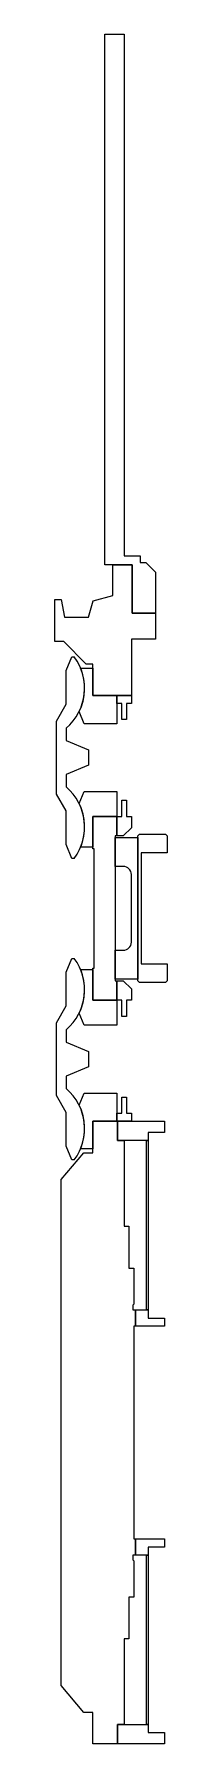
# Model space of a CAD drawing. Header units: millimetres. Extents: x 14 to 84, y -518 to 542.
import ezdxf

# ---------------------------------------------------------------- set-up
doc = ezdxf.new("R2010")
doc.units = ezdxf.units.MM
doc.layers.get('0').update_dxf_attribs({"color": 253, "lineweight": 70, "true_color": 0x8faf8f})

msp = doc.modelspace()

# ---------------------------------------------------------------- linework, layer by layer
at = {"color": 7, "lineweight": -3}
for p, q in [((45, 213), (45, 542)), ((45, 542), (57, 542)), ((57, 542), (57, 218.5)), ((62, 213), (45, 213)), ((50, 213), (62, 213)), ((50, 194), (50, 213)), ((57, 218.5), (67, 218.5)), ((62, 213), (62, 183)), ((62, 183), (62, 213)), ((67, 218.5), (67, 214.5)), ((67, 214.5), (70.5, 214.5)), ((70.5, 214.5), (76.5, 208.5)), ((76.5, 208.5), (76.5, 183)), ((14, 191.5), (18, 191.5)), ((14, 165.5), (14, 191.5)), ((18, 191.5), (19.939597, 180.5)), ((37.73686, 190.714102), (50, 194)), ((19.939597, 180.5), (35, 180.5)), ((35, 180.5), (37.73686, 190.714102)), ((62, 183), (76.5, 183)), ((76.5, 183), (62, 183)), ((76.5, 183), (76.5, 167)), ((19.5, 165.5), (14, 165.5)), ((33.5, 151.5), (19.5, 165.5)), ((61.5, 167), (61.5, 132)), ((76.5, 167), (61.5, 167)), ((21, 147.5), (24.608036, 156)), ((24.608036, 156), (26, 156)), ((30, 149), (37.5, 149)), ((37.5, 151.5), (33.5, 151.5)), ((37.5, 132), (37.5, 151.5)), ((37.5, 149), (37.5, 132)), ((21, 126.5), (21, 147.5)), ((37.5, 132), (52.5, 132)), ((61.5, 132), (37.5, 132)), ((52.5, 132), (52.5, 114.5)), ((52.5, 132), (61.5, 132)), ((52.5, 127), (52.5, 132)), ((61.5, 132), (61.5, 127)), ((15, 116.107695), (21, 126.5)), ((32.192681, 114.5), (29.086079, 122)), ((55.5, 127), (52.5, 127)), ((55.5, 117), (55.5, 127)), ((58.5, 117), (55.5, 117)), ((61.5, 127), (58.5, 127)), ((58.5, 127), (58.5, 117)), ((15, 70.892305), (15, 116.107695)), ((21, 111.695766), (21, 104.04899)), ((52.5, 114.5), (32.192681, 114.5)), ((21, 104.04899), (35, 98.25)), ((35, 98.25), (35, 88.75)), ((35, 88.75), (21, 82.95101)), ((21, 82.95101), (21, 75.304234)), ((21, 60.5), (15, 70.892305)), ((29.086079, 65), (32.192681, 72.5)), ((32.192681, 72.5), (52.5, 72.5)), ((52.5, 72.5), (52.5, 57)), ((55.5, 57), (55.5, 67)), ((55.5, 67), (58.5, 67)), ((58.5, 67), (58.5, 57)), ((21, 39.5), (21, 60.5)), ((37.5, 57), (37.5, 38)), ((52.5, 57), (37.5, 57)), ((37.5, 57), (52.5, 57)), ((37.5, 37), (37.5, 57)), ((52.5, 57), (52.5, 45)), ((52.5, 57), (55.5, 57)), ((52.5, 45), (52.5, 57)), ((58.5, 57), (61.5, 57)), ((61.5, 57), (61.5, 50)), ((51.5, 45), (51.5, -45)), ((52.5, 45), (51.5, 45)), ((51.5, 26), (51.5, 44)), ((51.5, 44), (65.5, 44)), ((56.5, 45), (52.5, 45)), ((61.5, 50), (56.5, 45)), ((65.5, 45), (66.5, 46)), ((65.5, -45), (65.5, 45)), ((65.5, 44), (65.5, -44)), ((66.5, 46), (82.75, 46)), ((82.75, 46), (83.75, 45)), ((83.75, 45), (83.75, 34.5)), ((24.608036, 31), (21, 39.5)), ((37.5, 38), (30, 38)), ((38.5, 37), (37.5, 37)), ((38.5, -37), (38.5, 37)), ((83.75, 34.5), (67.5, 34.5)), ((67.5, 34.5), (67.5, -34.5)), ((26, 31), (24.608036, 31)), ((56.5, 26), (51.5, 26)), ((61.5, -21), (61.5, 21)), ((21, -39.5), (24.608036, -31)), ((24.608036, -31), (26, -31)), ((51.5, -44), (51.5, -26)), ((51.5, -26), (56.5, -26)), ((21, -60.5), (21, -39.5)), ((30, -38), (37.5, -38)), ((37.5, -37), (38.5, -37)), ((37.5, -57), (37.5, -37)), ((37.5, -38), (37.5, -57)), ((67.5, -34.5), (83.75, -34.5)), ((83.75, -34.5), (83.75, -45)), ((65.5, -44), (51.5, -44)), ((51.5, -45), (52.5, -45)), ((52.5, -45), (52.5, -57)), ((52.5, -45), (56.5, -45)), ((52.5, -57), (52.5, -45)), ((56.5, -45), (61.5, -50)), ((61.5, -50), (61.5, -57)), ((66.5, -46), (65.5, -45)), ((82.75, -46), (66.5, -46)), ((83.75, -45), (82.75, -46)), ((15, -70.892305), (21, -60.5)), ((52.5, -57), (37.5, -57)), ((37.5, -57), (52.5, -57)), ((52.5, -57), (52.5, -72.5)), ((55.5, -57), (52.5, -57)), ((55.5, -67), (55.5, -57)), ((58.5, -57), (58.5, -67)), ((61.5, -57), (58.5, -57)), ((15, -116.107695), (15, -70.892305)), ((32.192681, -72.5), (29.086079, -65)), ((52.5, -72.5), (32.192681, -72.5)), ((58.5, -67), (55.5, -67)), ((21, -75.304234), (21, -82.95101)), ((21, -82.95101), (35, -88.75)), ((35, -88.75), (35, -98.25)), ((35, -98.25), (21, -104.04899)), ((21, -104.04899), (21, -111.695766)), ((21, -126.5), (15, -116.107695)), ((29.086079, -122), (32.192681, -114.5)), ((32.192681, -114.5), (52.5, -114.5)), ((52.5, -114.5), (52.5, -132)), ((21, -147.5), (21, -126.5)), ((52.5, -127), (55.5, -127)), ((52.5, -132), (52.5, -127)), ((55.5, -117), (58.5, -117)), ((55.5, -127), (55.5, -117)), ((58.5, -117), (58.5, -127)), ((58.5, -127), (61.5, -127)), ((61.5, -127), (61.5, -132)), ((52.5, -132), (37.5, -132)), ((37.5, -132), (37.5, -149)), ((37.5, -132), (53, -132)), ((37.5, -151.5), (37.5, -132)), ((61.5, -132), (52.5, -132)), ((53, -132), (53, -144)), ((53, -132), (82, -132)), ((53, -144), (53, -132)), ((82, -132), (82, -139)), ((24.608036, -156), (21, -147.5)), ((53, -144), (57, -144)), ((72, -144), (53, -144)), ((57, -144), (57, -197)), ((71, -249), (71, -144)), ((71, -144), (72, -144)), ((72, -139), (72, -144)), ((82, -139), (72, -139)), ((72, -144), (72, -249)), ((18, -168.18455), (32, -151.5)), ((26, -156), (24.608036, -156)), ((37.5, -149), (30, -149)), ((32, -151.5), (37.5, -151.5)), ((18, -481.81545), (18, -168.18455)), ((57, -197), (60, -197)), ((60, -197), (60, -223)), ((60, -223), (63, -223)), ((63, -223), (63, -245.5)), ((63, -245.5), (62.5, -246)), ((62.5, -246), (62.5, -249)), ((62.5, -249), (64, -249)), ((64, -249), (64, -259)), ((64, -259), (64, -249)), ((64, -249), (72, -249)), ((72, -249), (71, -249)), ((72, -249), (72, -254)), ((72, -254), (82, -254)), ((82, -254), (82, -259)), ((64, -259), (63, -259)), ((63, -259), (63, -391)), ((82, -259), (64, -259)), ((63, -391), (64, -391)), ((64, -391), (64, -401)), ((64, -401), (64, -391)), ((64, -391), (82, -391)), ((82, -391), (82, -396)), ((62.5, -401), (62.5, -404)), ((64, -401), (62.5, -401)), ((72, -401), (64, -401)), ((71, -401), (72, -401)), ((71, -506), (71, -401)), ((82, -396), (72, -396)), ((72, -396), (72, -401)), ((72, -401), (72, -506)), ((62.5, -404), (63, -404.5)), ((63, -404.5), (63, -427)), ((60, -427), (60, -453)), ((63, -427), (60, -427)), ((57, -453), (57, -506)), ((60, -453), (57, -453)), ((32, -498.5), (18, -481.81545)), ((37.5, -498.5), (32, -498.5)), ((37.5, -518), (37.5, -498.5)), ((53, -506), (53, -518)), ((57, -506), (53, -506)), ((53, -518), (53, -506)), ((53, -506), (72, -506)), ((72, -506), (71, -506)), ((72, -506), (72, -511)), ((53, -518), (37.5, -518)), ((82, -518), (53, -518)), ((72, -511), (82, -511)), ((82, -511), (82, -518))]:
    msp.add_line(p, q, dxfattribs=at)
for centre, radius, start, end in [((0, 136.5), 32.5, 310.252242, 36.869898), ((0, 136.5), 32.5, 333.502815, 22.619865), ((0, 50.5), 32.5, 323.130102, 49.747758), ((0, 50.5), 32.5, 337.380135, 26.497185), ((56.5, 21), 5, 0, 90), ((56.5, -21), 5, 270, 0), ((0, -50.5), 32.5, 310.252242, 36.869898), ((0, -50.5), 32.5, 333.502815, 22.619865), ((0, -136.5), 32.5, 323.130102, 49.747758), ((0, -136.5), 32.5, 337.380135, 26.497185)]:
    msp.add_arc(centre, radius, start, end, dxfattribs=at)

doc.saveas('drawing.dxf')
